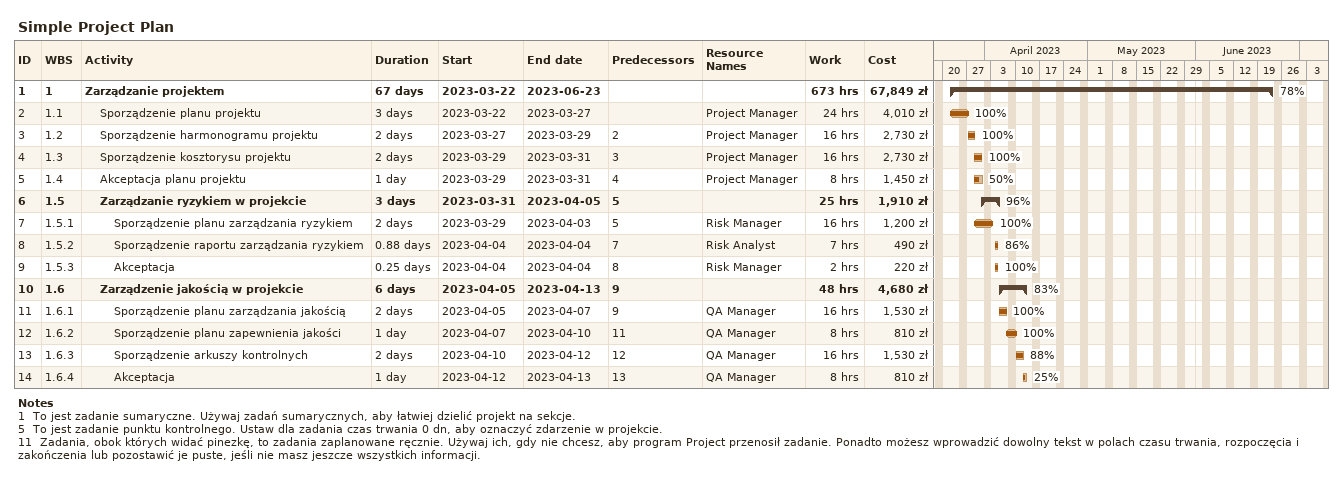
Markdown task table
Simple Project Plan

| ID | WBS | Task | Duration | Start | Finish | Predecessors | Resources | % complete | Work (h) | Cost (zł) |
|---|---|---|---|---|---|---|---|---|---|---|
| 1 | 1 | **Zarządzanie projektem** | 67d | 2023-03-22 | 2023-06-23 |  |  | 78 | 673 | 67849 |
| 2 | 1.1 | Sporządzenie planu projektu | 3d | 2023-03-22 | 2023-03-27 |  | Project Manager | 100 | 24 | 4010 |
| 3 | 1.2 | Sporządzenie harmonogramu projektu | 2d | 2023-03-27 | 2023-03-29 | 2 | Project Manager | 100 | 16 | 2730 |
| 4 | 1.3 | Sporządzenie kosztorysu projektu | 2d | 2023-03-29 | 2023-03-31 | 3 | Project Manager | 100 | 16 | 2730 |
| 5 | 1.4 | Akceptacja planu projektu | 1d | 2023-03-29 | 2023-03-31 | 4 | Project Manager | 50 | 8 | 1450 |
| 6 | 1.5 | **Zarządzanie ryzykiem w projekcie** | 3d | 2023-03-31 | 2023-04-05 | 5 |  | 96 | 25 | 1910 |
| 7 | 1.5.1 | Sporządzenie planu zarządzania ryzykiem | 2d | 2023-03-29 | 2023-04-03 | 5 | Risk Manager | 100 | 16 | 1200 |
| 8 | 1.5.2 | Sporządzenie raportu zarządzania ryzykiem | 0.88d | 2023-04-04 | 2023-04-04 | 7 | Risk Analyst | 86 | 7 | 490 |
| 9 | 1.5.3 | Akceptacja | 0.25d | 2023-04-04 | 2023-04-04 | 8 | Risk Manager | 100 | 2 | 220 |
| 10 | 1.6 | **Zarządzenie jakością w projekcie** | 6d | 2023-04-05 | 2023-04-13 | 9 |  | 83 | 48 | 4680 |
| 11 | 1.6.1 | Sporządzenie planu zarządzania jakością | 2d | 2023-04-05 | 2023-04-07 | 9 | QA Manager | 100 | 16 | 1530 |
| 12 | 1.6.2 | Sporządzenie planu zapewnienia jakości | 1d | 2023-04-07 | 2023-04-10 | 11 | QA Manager | 100 | 8 | 810 |
| 13 | 1.6.3 | Sporządzenie arkuszy kontrolnych | 2d | 2023-04-10 | 2023-04-12 | 12 | QA Manager | 88 | 16 | 1530 |
| 14 | 1.6.4 | Akceptacja | 1d | 2023-04-12 | 2023-04-13 | 13 | QA Manager | 25 | 8 | 810 |

Notes
- 1: To jest zadanie sumaryczne. Używaj zadań sumarycznych, aby łatwiej dzielić projekt na sekcje.
- 5: To jest zadanie punktu kontrolnego. Ustaw dla zadania czas trwania 0 dn, aby oznaczyć zdarzenie w projekcie.
- 11: Zadania, obok których widać pinezkę, to zadania zaplanowane ręcznie. Używaj ich, gdy nie chcesz, aby program Project przenosił zadanie. Ponadto możesz wprowadzić dowolny tekst w polach czasu trwania, rozpoczęcia i zakończenia lub pozostawić je puste, jeśli nie masz jeszcze wszystkich informacji.
